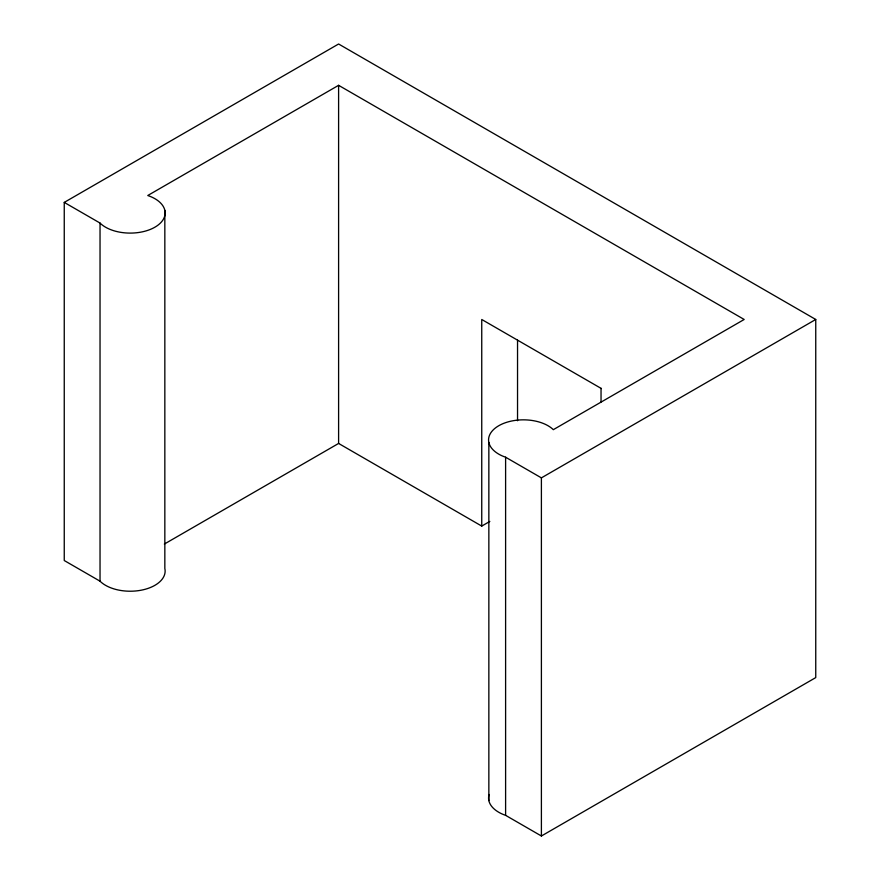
<?xml version="1.0" encoding="UTF-8"?>
<svg xmlns="http://www.w3.org/2000/svg" width="880" height="880" viewBox="0 0 880 880"><rect width="100%" height="100%" fill="white"/><g stroke="black" fill="none" stroke-linecap="round" stroke-linejoin="round"><path stroke-width="1.32" d="M164.835 210.331L164.835 568.458A34.903 20.152 0 0 1 141.46 590.15A34.903 20.152 0 0 1 100.034 581.185L64.251 560.527L64.251 202.4L338.602 44L815.749 319.473L815.749 677.6L541.398 836L505.604 815.342A34.815 20.097 0 0 1 489.126 794.486M505.604 815.342L505.604 457.215A34.815 20.097 0 0 1 498.773 425.722A34.815 20.097 0 0 1 553.322 429.671L744.183 319.473L338.602 85.316L147.752 195.514A34.903 20.152 0 0 1 154.902 227.194A34.903 20.152 0 0 1 100.034 223.058L64.251 202.4M164.351 544.06L338.602 443.443L481.745 526.086L489.83 521.422M505.604 457.215L541.398 477.873L815.749 319.473M601.392 388.553L481.745 319.484L481.745 526.086M601.04 388.344L601.04 402.028M541.398 477.873L541.398 836M517.539 340.142L517.539 420.739M488.851 442.431L488.851 800.558M338.602 85.316L338.602 443.443M100.034 223.058L100.034 581.185"/></g></svg>
